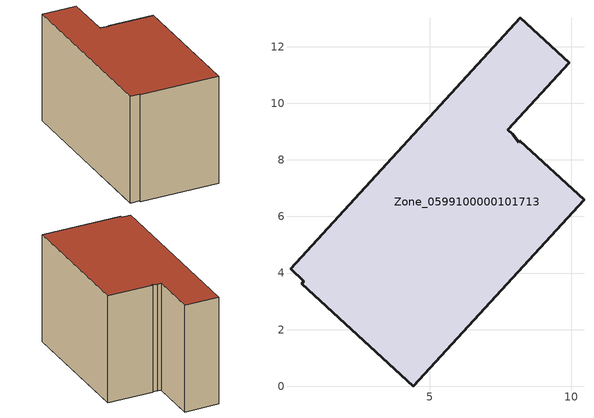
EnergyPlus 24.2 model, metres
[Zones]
Zone_0599100000101713
 floor ground (C_G): 0.08,4.14 8.2,13.02 9.93,11.43 7.76,9.06 7.93,8.9 8.15,8.61 8.19,8.67 10.45,6.59 4.42,0 0.47,3.63 0.54,3.71 z0
 wall outside (C_F): 0.47,3.63 4.42,0 10.45,6.59 8.19,8.67 8.15,8.61 7.93,8.9 7.76,9.06 9.93,11.43 8.2,13.02 0.08,4.14 0.54,3.71 0.47,3.63 z0:7.38
 roof outside (C_R): 8.19,8.67 8.15,8.61 7.93,8.9 7.76,9.06 9.93,11.43 8.2,13.02 0.08,4.14 0.54,3.71 0.47,3.63 4.42,0 10.45,6.59 z7.38
[BUILDING]
Pand.0599100000101713: North Axis=0; Terrain=City; Loads Convergence Tolerance Value=0.04; Temperature Convergence Tolerance Value=0.4; Solar Distribution=FullExterior; Maximum Number of Warmup Days=25; Minimum Number of Warmup Days=1
[Site:Location]
Rotterdam.The.Hague.AP_ZH_NLD Design_Conditions: Latitude=51.96; Longitude=4.45; Time Zone=1; Elevation=-4.5
[SITE:GROUNDTEMPERATURE:BUILDINGSURFACE]
18, 18, 18, 18, 18, 18, 18, 18, 18, 18, 18, 18
[MATERIAL] Thermal Absorptance=0.9; Solar Absorptance=0.7; Visible Absorptance=0.7
Name | Roughness | Thickness | Conductivity | Density | Specific Heat
G.TI.1975-1991 | MediumSmooth | 0.15 | 0.288461 | 540 | 1210
F.TI.1975-1991 | Rough | 0.3 | 0.230769 | 1920 | 840
R.TI.1975-1991 | MediumRough | 0.2 | 0.153846 | 1500 | 1000
[CONSTRUCTION]
C_G: G.TI.1975-1991
C_F: F.TI.1975-1991
C_R: R.TI.1975-1991
[ZONE]
Zone_0599100000101713: Type=1; Multiplier=1; Ceiling Height=Autocalculate; Volume=Autocalculate; Floor Area=autocalculate; Part of Total Floor Area=Yes
[ZONEINFILTRATION:DESIGNFLOWRATE]
Infil_Zone_0599100000101713: Zone or ZoneList or Space or SpaceList=Zone_0599100000101713; Schedule=AlwaysOn; Design Flow Rate Calculation Method=Flow/Area; Flow Rate per Floor Area=0.003; Constant Term Coefficient=1; Temperature Term Coefficient=0; Velocity Term Coefficient=0; Velocity Squared Term Coefficient=0
[HVACTEMPLATE:ZONE:IDEALLOADSAIRSYSTEM]
Zone_0599100000101713: Maximum Heating Supply Air Temperature=50; Minimum Cooling Supply Air Temperature=13; Maximum Heating Supply Air Humidity Ratio=0.0156; Minimum Cooling Supply Air Humidity Ratio=0.0077; Heating Limit=NoLimit; Cooling Limit=NoLimit; Dehumidification Control Type=ConstantSensibleHeatRatio; Cooling Sensible Heat Ratio=0.7; Dehumidification Setpoint=60; Humidification Control Type=None; Humidification Setpoint=30; Outdoor Air Method=None; Outdoor Air Flow Rate per Person=0.00944; Outdoor Air Flow Rate per Zone Floor Area=0; Outdoor Air Flow Rate per Zone=0; Demand Controlled Ventilation Type=None; Outdoor Air Economizer Type=NoEconomizer; Heat Recovery Type=None; Sensible Heat Recovery Effectiveness=0.7; Latent Heat Recovery Effectiveness=0.65
[ZONECONTROL:THERMOSTAT]
ThermostatControl_Zone_0599100000101713: Zone or ZoneList=Zone_0599100000101713; Control Type Schedule=DualSetpointControlType; Control 1=Thermostat_Zone_0599100000101713; Temperature Difference Between Cutout And Setpoint=0
[THERMOSTATSETPOINT:DUALSETPOINT]
Thermostat_Zone_0599100000101713: Heating Setpoint Temperature Schedule=HeatingSetpoint_Zone_0599100000101713; Cooling Setpoint Temperature Schedule=CoolingSetpoint_Zone_0599100000101713
[SCHEDULE:COMPACT]
HeatingSetpoint_Zone_0599100000101713: Through: 12/31, For: AllDays, Until: 24:00, 21
CoolingSetpoint_Zone_0599100000101713: Through: 12/31, For: AllDays, Until: 24:00, 24
DualSetpointControlType: Through: 12/31, For: AllDays, Until: 24:00, 4
AlwaysOn: Through: 12/31, For: AllDays, Until: 24:00, 1
